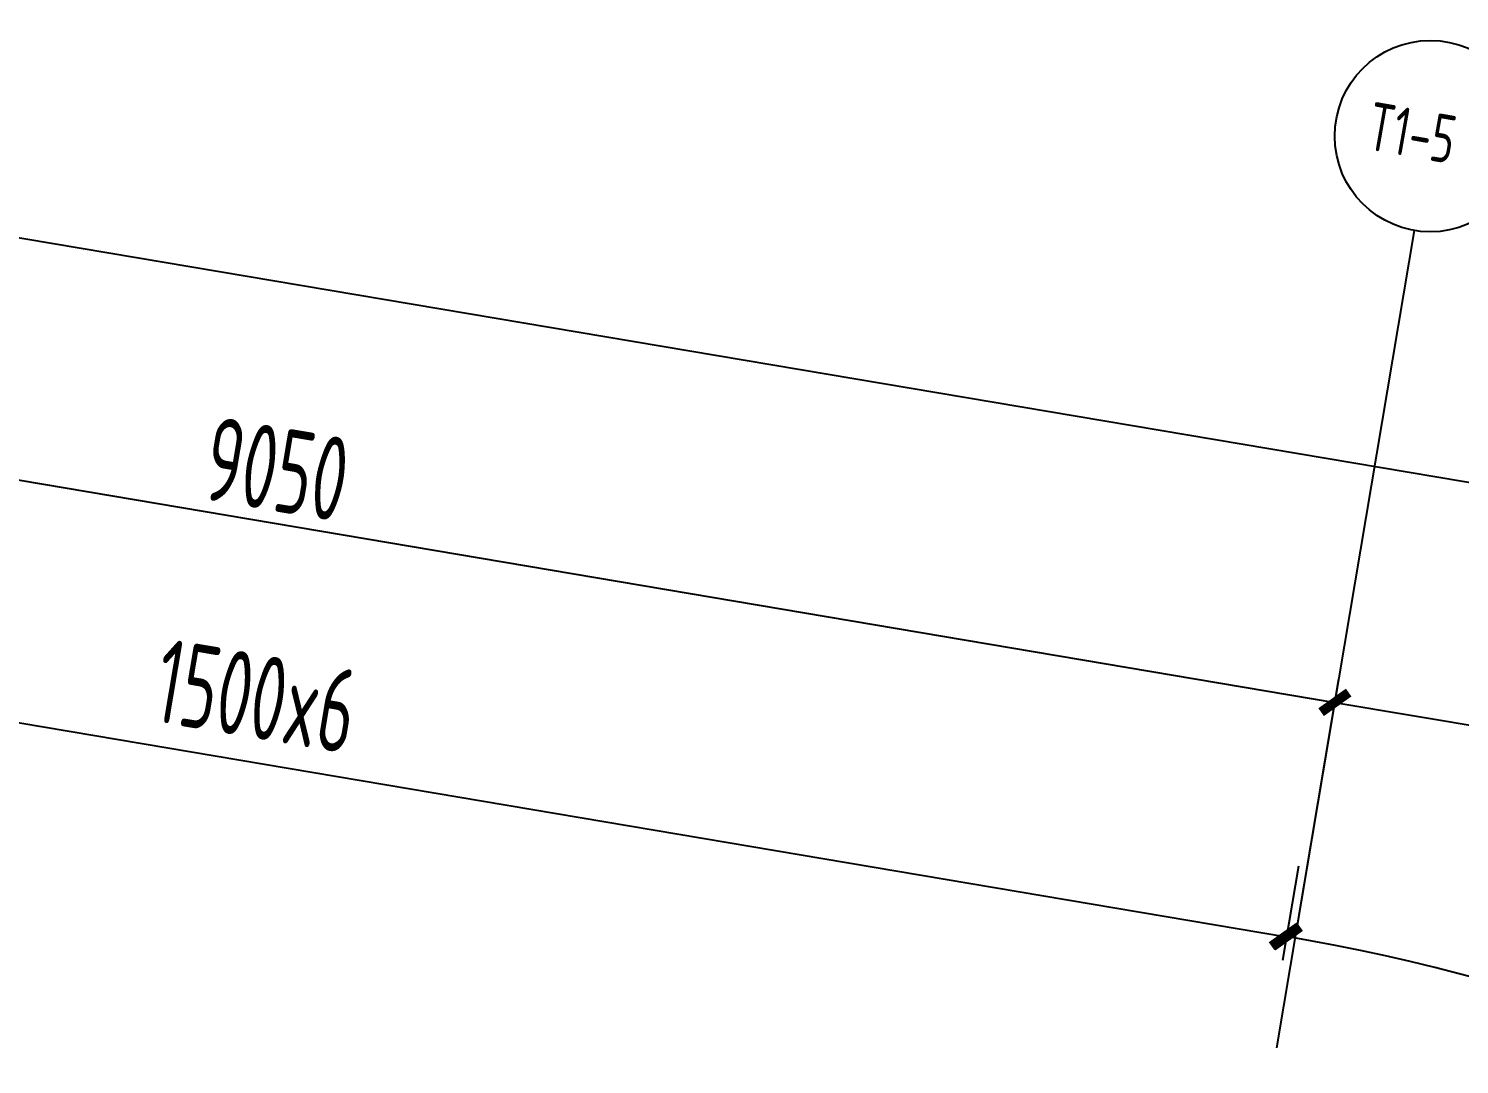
# Model space of a CAD drawing. Extents: x 12199666 to 24617114, y 1197707 to 2548648.
# Drawn here: x 12321120 to 12327104, y 1286408 to 1290737 of the extents above; entities that cross this region are included whole.
import ezdxf
from ezdxf.enums import TextEntityAlignment as Align

# ---------------------------------------------------------------- set-up
doc = ezdxf.new("R2010")
doc.units = 0
doc.header["$LTSCALE"] = 10
doc.header["$MEASUREMENT"] = 0
for name, color, linetype in [('TX-GRID-T1$0$A-DIMS-100', 1, 'Continuous'), ('TX-GRID-T1$0$TX-GRID-T1$0$G-GRID-DIMS', 3, 'Continuous'), ('TX-GRID-T1$0$TX-GRID-T1$0$G-GRID-IDEN', 7, 'Continuous'), ('TX-GRID-T1$0$TX-GRID-T1$0$PUB_DIM', 3, 'Continuous'), ('TX-PLAN-T1-DI$0$A-DIMS-100', 1, 'Continuous'), ('TX-PLAN-T1-F11$0$A-FIRE', 1, 'Continuous')]:
    doc.layers.add(name, color=color, linetype=linetype)
doc.styles.add('TX-GRID-T1$0$XD2008', font='xd-hzs.shx', dxfattribs={"width": 0.7, "bigfont": 'xd-hztxt.shx'})
doc.styles.add('TX-GRID-T1$0$XD2008_T3', font='xd-hzs.shx', dxfattribs={"width": 0.7, "bigfont": 'xd-hztxt.shx'})
doc.styles.add('TX-PLAN-T1-DI$0$XD2008', font='xd-hzs.shx', dxfattribs={"width": 0.7, "bigfont": 'xd-hztxt.shx'})
doc.dimstyles.new('TX-GRID-T1$0$XD100$0', dxfattribs={"dimscale": 100, "dimtxt": 3.5, "dimasz": 1, "dimexe": 1, "dimexo": 2, "dimgap": 0.5, "dimtad": 1, "dimdec": 0, "dimdsep": 46, "dimtxsty": 'TX-GRID-T1$0$XD2008', "dimblk1": 'TX-GRID-T1$0$_ArchTick', "dimblk2": 'TX-GRID-T1$0$_ArchTick', "dimsah": 1, "dimcen": 2.5, "dimclrt": 4, "dimaunit": 1, "dimadec": 0, "dimazin": 0, "dimtfac": 1, "dimtdec": 0, "dimtix": 1, "dimtmove": 2, "dimatfit": 3, "dimfxl": 0, "dimtolj": 1, "dimtzin": 0, "dimarcsym": 0})
doc.dimstyles.new('TX-PLAN-T1-DI$0$XD100', dxfattribs={"dimscale": 100, "dimtxt": 3.5, "dimasz": 1.5, "dimexe": 1, "dimexo": 2, "dimgap": 0.5, "dimtad": 1, "dimdec": 0, "dimdsep": 46, "dimtxsty": 'TX-PLAN-T1-DI$0$XD2008', "dimcen": 2.5, "dimclrt": 4, "dimaunit": 1, "dimadec": 0, "dimazin": 0, "dimtfac": 1, "dimtdec": 0, "dimtix": 1, "dimtmove": 2, "dimatfit": 3, "dimfxl": 0, "dimtolj": 1, "dimtzin": 0, "dimarcsym": 0})
doc.dimstyles.new('TX-PLAN-T1-DI$0$XD100$0', dxfattribs={"dimscale": 100, "dimtxt": 3.5, "dimasz": 1, "dimexe": 1, "dimexo": 2, "dimgap": 0.5, "dimtad": 1, "dimdec": 0, "dimdsep": 46, "dimtxsty": 'TX-PLAN-T1-DI$0$XD2008', "dimblk1": 'TX-PLAN-T1-DI$0$_ArchTick', "dimblk2": 'TX-PLAN-T1-DI$0$_ArchTick', "dimsah": 1, "dimcen": 2.5, "dimclrt": 4, "dimaunit": 1, "dimadec": 0, "dimazin": 0, "dimtfac": 1, "dimtdec": 0, "dimtix": 1, "dimtmove": 2, "dimatfit": 3, "dimfxl": 0, "dimtolj": 1, "dimtzin": 0, "dimarcsym": 0})

# ---------------------------------------------------------------- blocks, each defined once
blk = doc.blocks.new('TX-GRID-T1$0$_ArchTick')
at = {"color": 0, "linetype": 'ByBlock', "const_width": 0.4}
blk.add_lwpolyline([(-0.5, -0.5), (0.5, 0.5)], dxfattribs=at)
blk = doc.blocks.new('*D17')
at = {"layer": 'TX-GRID-T1$0$A-DIMS-100', "color": 0, "lineweight": -2, "transparency": 16777216}
for p, q in [((12317416, 1287982.8), (12317676.2, 1289525.1)), ((12317659.5, 1289426.5), (12326583.4, 1287920.9)), ((12326339.9, 1286477.2), (12326600.1, 1288019.5))]:
    blk.add_line(p, q, dxfattribs=at)
at = {"layer": 'TX-GRID-T1$0$A-DIMS-100', "color": 0, "lineweight": -2, "transparency": 16777216, "xscale": 100, "yscale": 100, "zscale": 100}
for p, rotation in [((12317659.5, 1289426.5), 170.4236160352558), ((12326583.4, 1287920.9), 350.4236160352558)]:
    blk.add_blockref('TX-GRID-T1$0$_ArchTick', p, dxfattribs=dict(at, rotation=rotation))
at = {"layer": 'TX-GRID-T1$0$A-DIMS-100', "color": 4, "transparency": 16777216, "insert": (12322158.9, 1288895.5), "char_height": 350, "attachment_point": 5, "rotation": 350.42362, "style": 'TX-GRID-T1$0$XD2008'}
blk.add_mtext('\\A1;9050', dxfattribs=at)
blk = doc.blocks.new('*D18')
at = {"layer": 'TX-GRID-T1$0$A-DIMS-100', "color": 0, "lineweight": -2, "transparency": 16777216}
for p, q in [((12326339.9, 1286477.2), (12326600.1, 1288019.5)), ((12326583.4, 1287920.9), (12331464.4, 1287097.4)), ((12331220.9, 1285653.7), (12331481.1, 1287196))]:
    blk.add_line(p, q, dxfattribs=at)
at = {"layer": 'TX-GRID-T1$0$A-DIMS-100', "color": 0, "lineweight": -2, "transparency": 16777216, "xscale": 100, "yscale": 100, "zscale": 100}
for p, rotation in [((12326583.4, 1287920.9), 170.4236160352559), ((12331464.4, 1287097.4), 350.4236160352558)]:
    blk.add_blockref('TX-GRID-T1$0$_ArchTick', p, dxfattribs=dict(at, rotation=rotation))
at = {"layer": 'TX-GRID-T1$0$A-DIMS-100', "color": 4, "transparency": 16777216, "insert": (12329061.4, 1287731), "char_height": 350, "attachment_point": 5, "rotation": 350.42362, "style": 'TX-GRID-T1$0$XD2008'}
blk.add_mtext('\\A1;4950', dxfattribs=at)
blk = doc.blocks.new('*D20')
at = {"layer": 'TX-GRID-T1$0$A-DIMS-100', "color": 0, "lineweight": -2, "transparency": 16777216}
for p, q in [((12293102.9, 1291744), (12293585.3, 1294603.6)), ((12293568.7, 1294505), (12333208.5, 1287817.3)), ((12332742.7, 1285056.3), (12333225.1, 1287915.9))]:
    blk.add_line(p, q, dxfattribs=at)
at = {"layer": 'TX-GRID-T1$0$A-DIMS-100', "color": 0, "lineweight": -2, "transparency": 16777216, "xscale": 100, "yscale": 100, "zscale": 100}
for p, rotation in [((12293568.7, 1294505), 170.4236160352541), ((12333208.5, 1287817.3), 350.4236160352541)]:
    blk.add_blockref('TX-GRID-T1$0$_ArchTick', p, dxfattribs=dict(at, rotation=rotation))
at = {"layer": 'TX-GRID-T1$0$A-DIMS-100', "color": 4, "transparency": 16777216, "insert": (12313426, 1291383), "char_height": 350, "attachment_point": 5, "rotation": 350.42362, "style": 'TX-GRID-T1$0$XD2008'}
blk.add_mtext('\\A1;40200', dxfattribs=at)
blk = doc.blocks.new('TX-PLAN-T1-DI$0$_ArchTick')
at = {"color": 0, "linetype": 'ByBlock', "const_width": 0.4}
blk.add_lwpolyline([(-0.5, -0.5), (0.5, 0.5)], dxfattribs=at)
blk = doc.blocks.new('*D240')
at = {"layer": 'TX-PLAN-T1-DI$0$A-DIMS-100', "color": 0, "lineweight": -2, "transparency": 16777216}
for p, q in [((12317544.4, 1288736), (12317477.8, 1288341.6)), ((12317494.5, 1288440.2), (12326380.6, 1286941)), ((12326430.5, 1287236.8), (12326363.9, 1286842.4))]:
    blk.add_line(p, q, dxfattribs=at)
at = {"layer": 'TX-PLAN-T1-DI$0$A-DIMS-100', "color": 0, "lineweight": -2, "transparency": 16777216, "xscale": 100, "yscale": 100, "zscale": 100}
for p, rotation in [((12317494.5, 1288440.2), 170.4236100090864), ((12326380.6, 1286941), 350.4236100090864)]:
    blk.add_blockref('TX-PLAN-T1-DI$0$_ArchTick', p, dxfattribs=dict(at, rotation=rotation))
at = {"layer": 'TX-PLAN-T1-DI$0$A-DIMS-100', "color": 4, "transparency": 16777216, "insert": (12322073.5, 1287946.5), "char_height": 350, "attachment_point": 5, "rotation": 350.42361, "style": 'TX-PLAN-T1-DI$0$XD2008'}
blk.add_mtext('\\A1;1500x6', dxfattribs=at)
blk = doc.blocks.new('*D243')
at = {"layer": 'TX-PLAN-T1-DI$0$A-DIMS-100', "color": 0, "lineweight": -2, "transparency": 16777216}
blk.add_arc((12324995.5, 1278760.9), 8297.6, 350.44615, 80.42362, dxfattribs=at)
at = {"layer": 'TX-PLAN-T1-DI$0$A-DIMS-100', "color": 0, "lineweight": -2, "transparency": 16777216, "xscale": 100, "yscale": 100, "zscale": 100}
for p, rotation in [((12326375.9, 1286942.9), 170.4236160372123), ((12333178, 1277383.7), 260.4461516975009)]:
    blk.add_blockref('TX-PLAN-T1-DI$0$_ArchTick', p, dxfattribs=dict(at, rotation=rotation))
at = {"layer": 'TX-PLAN-T1-DI$0$A-DIMS-100', "color": 4, "transparency": 16777216, "insert": (12331939.5, 1283702.1), "char_height": 350, "attachment_point": 5, "rotation": 305.43488, "style": 'TX-PLAN-T1-DI$0$XD2008'}
blk.add_mtext('\\A1;1378x7', dxfattribs=at)
blk = doc.blocks.new('TX-GRID-T1')
at = {"layer": 'TX-GRID-T1$0$TX-GRID-T1$0$G-GRID-DIMS'}
blk.add_circle((12326982.7, 1290287.4), 400, dxfattribs=at)
at = {"layer": 'TX-GRID-T1$0$TX-GRID-T1$0$PUB_DIM'}
blk.add_line((12326420.8, 1286956.8), (12326916.1, 1289893), dxfattribs=at)
at = {"layer": 'TX-GRID-T1$0$TX-GRID-T1$0$G-GRID-IDEN', "style": 'TX-GRID-T1$0$XD2008_T3', "width": 0.866667}
blk.add_text('T1-5', height=201.03, rotation=350, dxfattribs=at).set_placement((12326707.9, 1290233.8), (12327068.2, 1290170.3), align=Align.FIT)
at = {"layer": 'TX-GRID-T1$0$A-DIMS-100'}
for p1, p2, distance, picture, middle in [((12293069.6, 1291546.8), (12332709.4, 1284859.1), 3000, '*D20', (12313426, 1291383)), ((12317382.7, 1287785.6), (12326306.6, 1286280), 1664.1, '*D17', (12322158.9, 1288895.5)), ((12326306.6, 1286280), (12331187.6, 1285456.5), 1664.1, '*D18', (12329061.4, 1287731))]:
    dim = blk.add_aligned_dim(p1=p1, p2=p2, distance=distance, dimstyle='TX-GRID-T1$0$XD100$0', dxfattribs=at)
    dim.commit()
    dim.dimension.update_dxf_attribs({"geometry": picture, "text_midpoint": middle})
blk = doc.blocks.new('TX-PLAN-T1-DI')
at = {"layer": 'TX-PLAN-T1-DI$0$A-DIMS-100'}
dim = blk.add_linear_dim(base=(12326380.6, 1286941), p1=(12317577.6, 1288933.2), p2=(12326463.7, 1287434), angle=350.42361, text='1500x6', dimstyle='TX-PLAN-T1-DI$0$XD100$0', dxfattribs=at)
dim.commit()
dim.dimension.update_dxf_attribs({"geometry": '*D240', "text_midpoint": (12322073.5, 1287946.5), "dimtype": 129})
dim = blk.add_angular_dim_2l(base=(12332770.7, 1281658.5), line1=((12333680.7, 1277299.1), (12304261, 1282250.7)), line2=((12325927.1, 1284283), (12326458.9, 1287434.8)), text='1378x7', dimstyle='TX-PLAN-T1-DI$0$XD100', override={"dimasz": 1, "dimblk1": 'TX-PLAN-T1-DI$0$_ArchTick', "dimblk2": 'TX-PLAN-T1-DI$0$_ArchTick', "dimsah": 1}, dxfattribs=at)
dim.commit()
dim.dimension.update_dxf_attribs({"geometry": '*D243', "text_midpoint": (12331939.5, 1283702.1)})
blk = doc.blocks.new('TX-PLAN-T1-F11')
at = {"layer": 'TX-PLAN-T1-F11$0$A-FIRE'}
blk.add_blockref('TX-PLAN-T1-DI', (0, 0.1), dxfattribs=at)

msp = doc.modelspace()

# ---------------------------------------------------------------- block references
for name in ['TX-PLAN-T1-F11', 'TX-GRID-T1']:
    msp.add_blockref(name, (0, 0))

doc.saveas('drawing.dxf')
